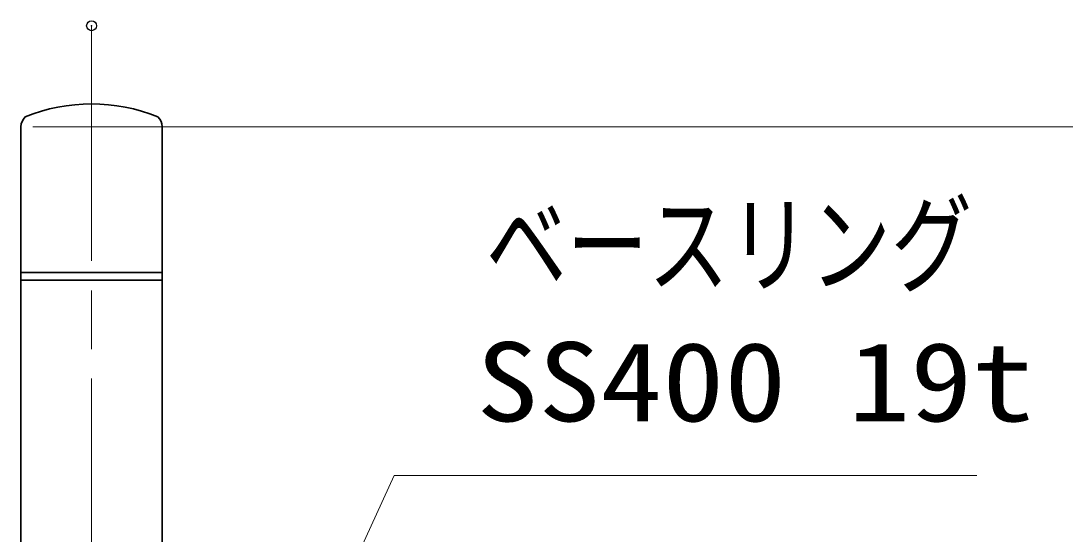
# Model space of a CAD drawing. Units: millimetres, scale not verified. Extents: x -11880 to 11880, y -8400 to 8400.
# Drawn here: x 3760 to 5358, y 310 to 1096 of the extents above; entities that cross this region are included whole.
import ezdxf
from ezdxf.enums import TextEntityAlignment as Align

# ---------------------------------------------------------------- set-up
doc = ezdxf.new("R2010")
doc.units = ezdxf.units.MM
doc.header["$LTSCALE"] = 30
doc.header["$PDMODE"] = 32
doc.header["$PDSIZE"] = 15
doc.linetypes.add('USER1', pattern=[18, 12, -1.5, 3, -1.5])
for name, color, linetype, lineweight in [('0-1_外形線', 7, 'Continuous', 35), ('0-2_軸線', 200, 'USER1', 15), ('0-3_細線', 2, 'Continuous', 35), ('0-4_寸法線', 4, 'Continuous', 18)]:
    doc.layers.add(name, color=color, linetype=linetype, lineweight=lineweight)
doc.layers.add('0-6_Defpoints', color=7, linetype='Continuous')
doc.styles.add('ＭＳ ゴシック', font='')
doc.styles.get('ＭＳ ゴシック').set_extended_font_data('MS Gothic')

# ---------------------------------------------------------------- blocks, each defined once
blk = doc.blocks.new('S352')
at = {"layer": '0-4_寸法線'}
for points in [[(5383241, 87055826.4), (5356490.6, 87055826.4), (5344624, 87029877.6), (5343376.3, 87027149.4)], [(5344169.3, 87030085.6), (5343376.3, 87027149.4), (5345078.7, 87029669.7)]]:
    blk.add_lwpolyline(points, dxfattribs=at)
at = {"layer": '0-4_寸法線', "color": 254, "style": 'ＭＳ ゴシック'}
for s, width, p in [('ベースリング', 0.75, (5360690.6, 87063527)), ('SS400 19t', 1.15, (5360258.6, 87057227))]:
    blk.add_text(s, height=3637, dxfattribs=dict(at, width=width)).set_placement(p, align=Align.BOTTOM_LEFT)

msp = doc.modelspace()

# ---------------------------------------------------------------- linework, layer by layer
at = {"layer": '0-1_外形線'}
for p, q in [((3759.89, 933.59), (3759.89, -541.41)), ((3976.19, -541.41), (3976.19, 933.59))]:
    msp.add_line(p, q, dxfattribs=at)
for centre, radius, start, end in [((3868.04, 701.65), 266.94, 67.67999, 112.32001), ((3779.89, 933.59), 20, 131.40962, 180), ((3956.19, 933.59), 20, 0, 48.59038)]:
    msp.add_arc(centre, radius, start, end, dxfattribs=at)
at = {"layer": '0-2_軸線'}
msp.add_line((3868.04, 1088.16), (3868.04, -1445.88), dxfattribs=at)
at = {"layer": '0-3_細線'}
for p, q in [((3976.19, 710.59), (3759.89, 710.59)), ((3976.19, 698.59), (3759.89, 698.59))]:
    msp.add_line(p, q, dxfattribs=at)
at = {"layer": '0-4_寸法線'}
for q in [(5705.27, 933.59), (6105.27, 933.59), (6505.27, 933.59)]:
    msp.add_line((3778.04, 933.59), q, dxfattribs=at)
at = {"layer": '0-6_Defpoints'}
msp.add_point((3868.04, 1088.16), dxfattribs=at)

# ---------------------------------------------------------------- block references
at = {"layer": '0-4_寸法線', "xscale": 0.03333333, "yscale": 0.03333333}
msp.add_blockref('S352', (-174218.27, -2901460.98), dxfattribs=at)

doc.saveas('drawing.dxf')
